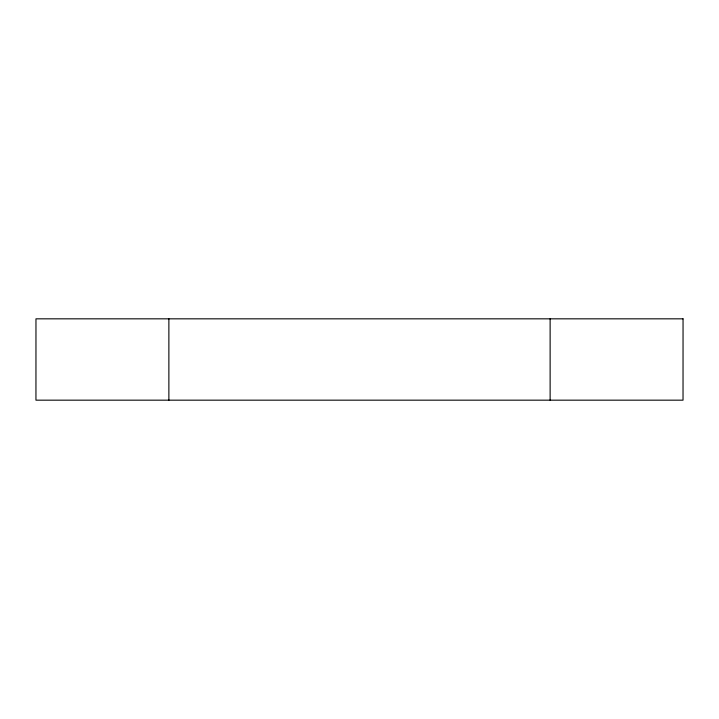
<?xml version="1.0" encoding="UTF-8"?>
<svg xmlns="http://www.w3.org/2000/svg" width="719" height="719" viewBox="0 0 719 719"><rect width="100%" height="100%" fill="white"/><g stroke="black" fill="none" stroke-linecap="round" stroke-linejoin="round"><path stroke-width="1.08" d="M550.125 318.832L550.125 400.168M168.875 318.832L168.875 400.168M683.032 318.832L35.968 318.832L35.95 400.168L683.032 400.168L683.05 318.832"/></g></svg>
